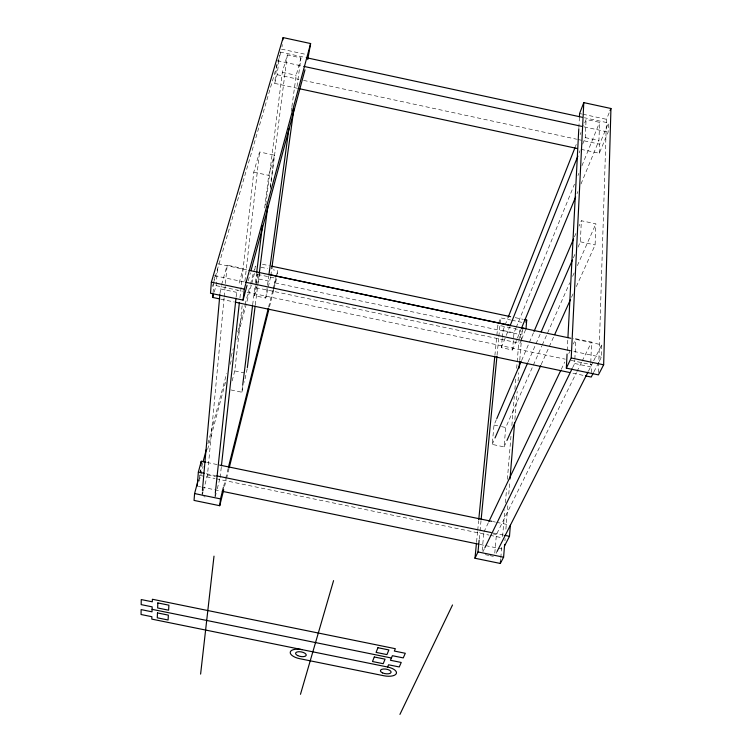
<?xml version="1.0" encoding="UTF-8"?>
<svg xmlns="http://www.w3.org/2000/svg" width="752" height="752" viewBox="0 0 752 752"><rect width="100%" height="100%" fill="white"/><g stroke="black" fill="none" stroke-linecap="round" stroke-linejoin="round"><path stroke-width="0.56" stroke-dasharray="3.76 2.82" d="M599.259 361.411L601.393 357.238L601.769 344.811L573.043 338.748M580.939 149.31L599.297 153.258L608.152 132.042L608.434 122.924L584.389 117.735M598.489 372.522L606.479 119.324L609.158 112.828M591.392 372.578L591.674 364.739L593.187 361.75M599.297 153.258L599.626 144.168L608.434 122.924M588.515 371.037L590.63 366.863L590.752 363.489M590.799 362.361L591.542 342.085L575.816 338.767L573.306 344.049M576.314 286.615L595.105 244.945L595.875 223.833L581.352 220.731L579.059 226.108M581.014 183.967L598.93 140.558L599.598 122.35L586.109 119.436L583.533 125.96M572.601 367.709L574.66 363.498L574.81 360.133M574.866 359.005L575.816 338.767M578.034 247.164L580.365 241.806L581.352 220.731M582.65 144.14L585.253 137.607L586.109 119.436M567.252 350.526L567.863 338.785M578.861 127.596L579.35 118.214M213.051 292.857L214.367 276.821M520.384 337.911L520.647 334.687L524.106 326.33M504.93 540.867L505.128 538.526M505.889 529.192L507.901 504.677M508.766 494.167L509.818 481.327M514.894 419.447L517.197 391.425M518.053 380.926L518.73 372.748M519.782 359.907L521.221 342.395M521.315 341.229L522.273 329.555M199.205 478.657L200.521 469.991M214.226 292.077L216.097 285.647L217.742 266.095M500.531 561.133L500.729 558.792M500.823 557.627L501.8 545.943M502.58 536.59L504.827 509.715M505.419 502.703L506.585 488.687M507.374 479.334L510.984 436.104M511.868 425.585L514.302 396.37M514.894 389.357L515.769 378.848M516.652 368.33L518.899 341.455M518.993 340.289L519.876 329.771L497.862 325.127L496.837 335.618M494.788 553.096L496.405 534.569L576.464 372.588M496.329 419.682L494.026 425.059L492.203 444.404L504.056 446.876L505.748 427.503L541.797 346.033M502.214 338.522L501.349 347.668L512.507 350.018L514.001 332.845L515.769 328.502M202.1 493.979L202.307 491.648M219.96 293.571L221.304 285.675M203.369 490.68L207.496 474.926L224.105 297.801M224.218 296.636L227.16 265.174L243.131 268.549L238.459 285.534M482.173 550.502L483.809 533.149M502.317 337.375L502.966 330.513L504.686 326.161M476.571 541.929L477.605 531.438M477.717 530.273L478.629 520.948M494.891 355.433L496.715 336.783M479.24 539.128L479.917 532.143M480.03 530.978L481.045 520.497M497.063 355.132L498.745 337.667M498.858 336.501L499.986 324.855M500.099 323.689L500.663 317.87L510.646 319.976M214.94 496.611L215.307 493.105M236.1 297.002L237.218 290.065M220.139 477.539L221.295 467.03M239.944 297.82L253.772 172.17L259.543 151.97L274.273 155.119L270.156 187.624M232.142 380.879L234.756 370.915L242.144 305.697M244.908 281.239L259.543 151.97M297.595 88.322L274.659 83.387L276.962 64.089M274.659 83.387L277.168 74.702L279.5 55.394M254.89 269.348L255.295 266.048L253.781 271.707M282 46.859L282.282 44.547M230.92 389.95L241.815 392.224L242.539 386.396M252.663 304.776L255.266 283.795M255.407 282.62L256.564 273.296M264.666 208.003L268.718 175.357L274.273 155.119M270.635 276.745L265.747 298.065L254.467 295.696L257.231 273.587M265.785 204.948L282.329 72.324L287.311 54.924L300.969 57.876L296.636 89.14M257.71 274.395L256.047 287.687L519.933 343.288L521.239 340.167M247.192 368.753L244.353 382.251M255.285 304.889L257.645 286.315M257.786 285.149L259.111 274.706M254.467 295.696L258.838 279.02L259.431 274.377M270.344 188.451L287.311 54.924M265.747 298.065L267.336 286.465M267.496 285.309L268.765 276.022M291.268 111.277L291.748 107.799M291.908 106.634L296.185 75.313L300.969 57.876M270.795 275.589L271.594 269.799M272.985 291.25L275.871 277.394M277.234 274.057L277.704 270.776L273.22 269.836M223.635 486.412L225.337 479.597M225.628 478.469L228.185 468.252M268.596 307.098L272.863 290.075M273.155 288.937L276.003 277.591M276.285 276.454L277.704 270.776M224.566 486.384L226.267 479.569M226.549 478.432L229.116 468.205M269.489 306.844L273.756 289.802M274.038 288.665L276.595 278.437L254.355 273.737L251.638 283.946M215.269 496.696L216.125 493.312M217.272 488.8L219.847 478.657M241.815 392.224L243.225 386.688M203.078 491.808L201.893 496.311L205.089 496.969M200.032 473.187L202.749 462.997M207.881 443.755L226.606 373.575M231.137 356.598L233.242 348.674M237.773 331.698L244.72 305.66M245.02 304.532L250.153 285.29M250.463 284.153L253.48 272.835M199.177 481.148L203.096 466.419M207.618 449.414L225.703 381.414M230.234 364.41L232.039 357.614M236.861 339.481L251.337 285.074M248.254 280.825L250.388 272.882M221.605 284.604L227.16 265.174M212.459 286.503L213.117 284.256M213.446 283.128L281.718 49.171L306.684 54.567M498.661 323.05L500.663 317.87M505.109 325.08L507.685 318.547M575.393 146.64L576.248 144.459M580.112 134.664L580.967 132.493M501.349 347.668L509.602 326.988M579.172 152.844L580.036 150.663M516.21 327.421L574.453 184.193M577.978 175.517L578.861 173.345M581.945 165.75L599.598 122.35M512.507 350.018L516.981 339.171M517.432 338.08L521.014 329.395M576.991 193.734L577.884 191.563M521.672 339.133L526.015 328.727M521.606 360.537L528.957 343.326M529.417 342.254L533.553 332.572M574.462 236.861L576.295 232.556M492.203 444.404L494.534 439.046M528.12 361.862L540.246 333.991M573.372 257.88L575.233 253.593M542.277 344.961L569.781 282.79M572.629 276.36L574.528 272.074M577.376 265.644L595.875 223.833M504.056 446.876L506.463 441.527M541.149 364.607L553.669 336.83M571.501 297.294L573.428 293.026M483.921 531.993L488.443 522.49M561.255 369.392L564.771 362.003M568.785 353.553L569.79 351.438M482.869 551.865L484.41 548.706M576.981 371.535L581.663 362.069M582.18 361.026L591.542 342.085M496.076 553.444L497.128 551.357M593.695 360.753L601.769 344.811M593.901 371.836L598.724 362.455M207.007 462.461L217.347 464.595M493.133 521.606L495.436 522.085M496.583 522.32L508.07 524.689M206.396 473.741L215.58 475.64M493.406 532.999L503.746 535.133M207.496 474.926L215.542 476.589M493.002 533.864L496.405 534.569M200.06 475.443L215.016 478.535M216.172 478.77L488.838 535.048M489.994 535.292L501.499 537.661M198.359 486.394L200.652 486.864M201.809 487.108L221.342 491.131M479.898 544.439L484.495 545.388M485.651 545.623L497.138 547.992M498.285 548.227L502.881 549.176M485.294 554.675L488.734 555.39M489.89 555.625L493.34 556.339M234.756 370.915L244.447 372.945M494.026 425.059L500.418 426.393M501.481 426.619L505.748 427.503M262.486 264.253L269.329 265.7M515.214 317.645L523.26 319.346M260.897 267.233L267.618 268.652M511.755 320.211L521.738 322.317M217.939 263.802L246.665 269.865M258.838 279.02L269.996 281.38M502.966 330.513L514.001 332.845M275.082 282.893L520.647 334.687M214.461 275.674L244.315 281.972M573.842 351.428L601.393 357.238M216.097 285.647L242.511 291.212M247.107 292.18L565.25 359.174M570.994 360.387L591.674 364.739M220.374 288.918L236.598 292.331M574.66 363.498L590.63 366.863M220.712 299.127L234.474 302.022M572.874 373.189L583.195 375.361M253.772 172.17L268.718 175.357M580.365 241.806L595.105 244.945M282.329 72.324L296.185 75.313M585.253 137.607L598.93 140.558M277.168 74.702L298.976 79.402M303.564 80.389L576.671 139.223M577.818 139.468L599.626 144.168M579.595 113.514L581.832 114.003M582.95 114.238L606.479 119.324M279.913 51.991L305.096 57.425M277.366 60.686L302.633 66.138M584.031 126.844L608.152 132.042"/><path stroke-width="1.13" d="M567.074 354.042L566.341 368.123L598.413 374.872L603.649 364.805L610.944 108.495L583.796 102.62L579.595 113.514L579.407 117.039M566.341 368.123L571.219 357.971L583.796 102.62M567.929 337.62L578.796 128.771M198.218 479.973L194.589 493.556L194.044 500.418L219.725 505.701L223.711 489.796M307.737 59.596L310.623 43.55L283.128 37.6L211.368 282.179L210.494 293.252L243.075 300.104L247.032 285.356M504.404 546.206L509.48 536.317L510.373 525.169M524.407 319.591L526.71 320.07L526.015 328.727L521.437 327.769M197.212 486.159L198.359 472.077L201.263 461.267L205.86 462.217M219.565 298.882L212.675 297.435L212.957 294.004M476.458 543.094L474.973 558.247L500.334 563.464L503.596 557.204L504.648 544.363M510.006 478.986L514.603 422.953M519.106 368.085L519.679 361.073M200.887 465.629L201.263 461.267M500.334 563.464L500.531 561.133M202.41 490.483L219.857 294.737M478.742 519.782L494.769 356.598M474.973 558.247L477.999 551.94L479.127 540.293M481.158 519.331L496.95 356.298M215.307 493.105L235.978 298.168M221.417 465.855L239.399 302.407M200.605 674.112L214 556.142M219.725 505.701L220.505 498.896L223.344 487.55M243.075 300.104L244.315 289.116L310.623 43.55M282.846 39.912L283.128 37.6M242.689 385.231L252.522 305.942M256.714 272.13L262.495 225.497M247.342 367.587L255.144 306.055M259.261 273.54L267.797 206.198M268.915 274.865L288.89 128.677M271.754 268.643L293.91 108.824M228.467 467.114L268.314 308.235M229.398 467.067L268.915 309.119M203.049 461.869L206.368 449.414M250.999 270.617L304.992 69.804M212.675 297.435L213.295 295.292M300.48 694.303L333.568 580.619M508.108 317.457L574.97 147.721M510.044 325.898L577.865 156.106M610.051 110.657L610.944 108.495M521.465 328.314L575.647 196.986M525.836 322.157L526.71 320.07M387.609 667.015L388.549 664.787L399.256 666.958L401.23 662.465L390.457 660.275L392.384 655.697L403.251 657.906L405.29 653.281L394.349 651.053L395.345 648.703L152.383 599.259L152.308 601.807L141.244 599.56L141.179 604.617L152.158 606.845L152.017 611.818L141.122 609.599L141.056 614.506L151.876 616.706L151.81 619.122L387.609 667.015A10.857 4.634 8.9 0 1 396.342 673.538A10.857 4.634 8.9 0 1 383.915 675.766L299.681 658.677A10.848 4.662 10.6 0 1 290.281 652.012A10.848 4.662 10.6 0 1 302.144 649.653M496.79 418.61L521.145 361.609M534.014 331.5L573.541 239.014M495.004 437.974L527.65 362.934M541.186 331.848L572.432 260.023M506.942 440.465L540.669 365.679M554.638 334.687L570.533 299.437M488.941 521.437L560.748 370.445M399.923 714.4L452.516 604.975M484.918 547.653L572.093 368.762M497.128 551.357L587.989 372.08M593.366 372.879L591.222 377.053L585.488 375.85M152.092 609.346L391.416 658M219.65 465.074L491.987 521.371M198.359 472.077L204.102 473.262M216.736 475.875L491.112 532.529M504.893 535.368L509.48 536.317M222.489 491.366L478.751 544.204M194.589 493.556L220.505 498.896M477.999 551.94L503.596 557.204M271.613 266.18L510.617 316.677M269.46 274.583L509.978 325.343M248.968 270.344L570.74 338.259M245.462 282.207L570.392 350.705M211.368 282.179L244.315 289.116M571.219 357.971L603.649 364.805M235.62 302.266L569.433 372.466M299.898 88.821L577.498 148.567M306.243 57.678L582.104 117.246M303.789 66.383L581.738 126.345M157.469 612.918L157.281 617.806L168.091 619.996L168.354 615.136L157.469 612.918M157.835 602.935L157.647 607.964L168.617 610.201L168.89 605.181L157.835 602.935M374.28 656.985L372.494 661.525L383.2 663.696L385.062 659.175L374.28 656.985M377.927 647.716L376.085 652.388L386.951 654.597L388.878 649.944L377.927 647.716M297.698 655.594A5.424 2.331 10.6 0 0 306.214 655.274A5.424 2.331 10.6 0 0 298.798 651.702A5.424 2.331 10.6 0 0 297.698 655.594M382.589 672.908A5.424 2.322 8.9 0 0 391.096 672.335A5.424 2.322 8.9 0 0 383.567 668.998A5.424 2.322 8.9 0 0 382.589 672.908"/></g></svg>
